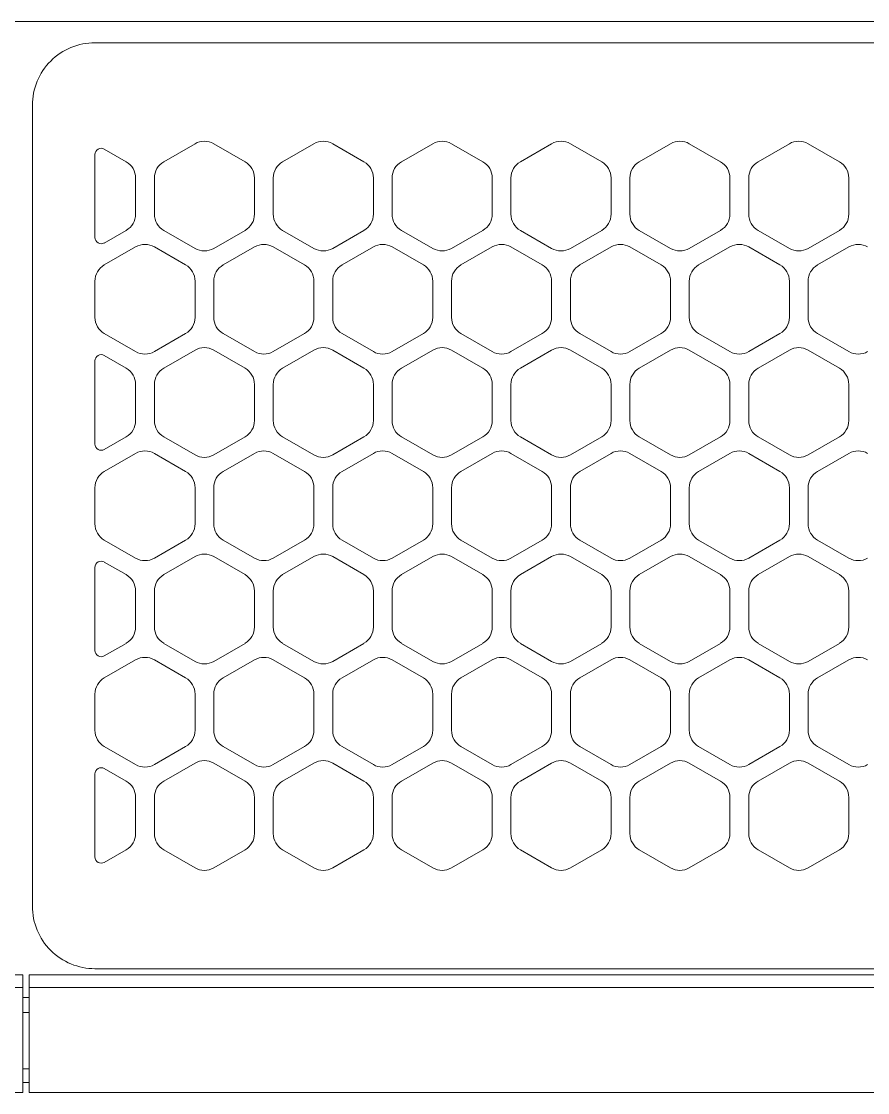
# Model space of a CAD drawing. Units: millimetres at full size, sheet at 1:30. Extents: x -17796 to 21385, y -23279 to 7734.
# Drawn here: x 17864.7 to 17932.3, y -1746.8 to -1661.2 of the extents above; entities that cross this region are included whole.
import ezdxf

# ---------------------------------------------------------------- set-up
doc = ezdxf.new("R2010")
doc.units = ezdxf.units.MM
doc.header["$LTSCALE"] = 30
doc.layers.add('0-1_(W)電灯', color=253, linetype='Continuous', lineweight=18)

msp = doc.modelspace()

# ---------------------------------------------------------------- linework, layer by layer
at = {"layer": '0-1_(W)電灯'}
for p, q in [((18150.57, -1661.24), (17579.57, -1661.24)), ((17870.57, -1662.94), (18140.07, -1662.94)), ((17865.57, -1731.94), (17865.57, -1667.94)), ((17871.32, -1671.44), (17873.07, -1672.45)), ((17876.07, -1672.45), (17878.57, -1671.01)), ((17880.07, -1671.01), (17882.57, -1672.45)), ((17885.57, -1672.45), (17888.07, -1671.01)), ((17889.57, -1671.01), (17892.07, -1672.45)), ((17895.07, -1672.45), (17897.57, -1671.01)), ((17899.07, -1671.01), (17901.57, -1672.45)), ((17904.57, -1672.45), (17907.07, -1671.01)), ((17908.57, -1671.01), (17911.07, -1672.45)), ((17914.07, -1672.45), (17916.57, -1671.01)), ((17918.07, -1671.01), (17920.57, -1672.45)), ((17923.57, -1672.45), (17926.07, -1671.01)), ((17927.57, -1671.01), (17930.07, -1672.45)), ((17870.57, -1678.51), (17870.57, -1671.87)), ((17873.82, -1673.75), (17873.82, -1676.64)), ((17875.32, -1676.64), (17875.32, -1673.75)), ((17883.32, -1673.75), (17883.32, -1676.64)), ((17884.82, -1676.64), (17884.82, -1673.75)), ((17892.82, -1673.75), (17892.82, -1676.64)), ((17894.32, -1676.64), (17894.32, -1673.75)), ((17902.32, -1673.75), (17902.32, -1676.64)), ((17903.82, -1676.64), (17903.82, -1673.75)), ((17911.82, -1673.75), (17911.82, -1676.64)), ((17913.32, -1676.64), (17913.32, -1673.75)), ((17921.32, -1673.75), (17921.32, -1676.64)), ((17922.82, -1676.64), (17922.82, -1673.75)), ((17930.82, -1673.75), (17930.82, -1676.64)), ((17873.07, -1677.94), (17871.32, -1678.95)), ((17878.57, -1679.38), (17876.07, -1677.94)), ((17882.57, -1677.94), (17880.07, -1679.38)), ((17888.07, -1679.38), (17885.57, -1677.94)), ((17892.07, -1677.94), (17889.57, -1679.38)), ((17897.57, -1679.38), (17895.07, -1677.94)), ((17901.57, -1677.94), (17899.07, -1679.38)), ((17907.07, -1679.38), (17904.57, -1677.94)), ((17911.07, -1677.94), (17908.57, -1679.38)), ((17916.57, -1679.38), (17914.07, -1677.94)), ((17920.57, -1677.94), (17918.07, -1679.38)), ((17926.07, -1679.38), (17923.57, -1677.94)), ((17930.07, -1677.94), (17927.57, -1679.38)), ((17871.32, -1680.7), (17873.82, -1679.26)), ((17875.32, -1679.26), (17877.82, -1680.7)), ((17880.82, -1680.7), (17883.32, -1679.26)), ((17884.82, -1679.26), (17887.32, -1680.7)), ((17890.32, -1680.7), (17892.82, -1679.26)), ((17894.32, -1679.26), (17896.82, -1680.7)), ((17899.82, -1680.7), (17902.32, -1679.26)), ((17903.82, -1679.26), (17906.32, -1680.7)), ((17909.32, -1680.7), (17911.82, -1679.26)), ((17913.32, -1679.26), (17915.82, -1680.7)), ((17918.82, -1680.7), (17921.32, -1679.26)), ((17922.82, -1679.26), (17925.32, -1680.7)), ((17928.32, -1680.7), (17930.82, -1679.26)), ((17870.57, -1684.89), (17870.57, -1682)), ((17878.57, -1682), (17878.57, -1684.89)), ((17880.07, -1684.89), (17880.07, -1682)), ((17888.07, -1682), (17888.07, -1684.89)), ((17889.57, -1684.89), (17889.57, -1682)), ((17897.57, -1682), (17897.57, -1684.89)), ((17899.07, -1684.89), (17899.07, -1682)), ((17907.07, -1682), (17907.07, -1684.89)), ((17908.57, -1684.89), (17908.57, -1682)), ((17916.57, -1682), (17916.57, -1684.89)), ((17918.07, -1684.89), (17918.07, -1682)), ((17926.07, -1682), (17926.07, -1684.89)), ((17927.57, -1684.89), (17927.57, -1682)), ((17873.82, -1687.63), (17871.32, -1686.19)), ((17877.82, -1686.19), (17875.32, -1687.63)), ((17883.32, -1687.63), (17880.82, -1686.19)), ((17887.32, -1686.19), (17884.82, -1687.63)), ((17892.82, -1687.63), (17890.32, -1686.19)), ((17896.82, -1686.19), (17894.32, -1687.63)), ((17902.32, -1687.63), (17899.82, -1686.19)), ((17906.32, -1686.19), (17903.82, -1687.63)), ((17911.82, -1687.63), (17909.32, -1686.19)), ((17915.82, -1686.19), (17913.32, -1687.63)), ((17921.32, -1687.63), (17918.82, -1686.19)), ((17925.32, -1686.19), (17922.82, -1687.63)), ((17930.82, -1687.63), (17928.32, -1686.19)), ((17871.32, -1687.94), (17873.07, -1688.95)), ((17876.07, -1688.95), (17878.57, -1687.51)), ((17880.07, -1687.51), (17882.57, -1688.95)), ((17885.57, -1688.95), (17888.07, -1687.51)), ((17889.57, -1687.51), (17892.07, -1688.95)), ((17895.07, -1688.95), (17897.57, -1687.51)), ((17899.07, -1687.51), (17901.57, -1688.95)), ((17904.57, -1688.95), (17907.07, -1687.51)), ((17908.57, -1687.51), (17911.07, -1688.95)), ((17914.07, -1688.95), (17916.57, -1687.51)), ((17918.07, -1687.51), (17920.57, -1688.95)), ((17923.57, -1688.95), (17926.07, -1687.51)), ((17927.57, -1687.51), (17930.07, -1688.95)), ((17870.57, -1695.01), (17870.57, -1688.37)), ((17873.82, -1690.25), (17873.82, -1693.14)), ((17875.32, -1693.14), (17875.32, -1690.25)), ((17883.32, -1690.25), (17883.32, -1693.14)), ((17884.82, -1693.14), (17884.82, -1690.25)), ((17892.82, -1690.25), (17892.82, -1693.14)), ((17894.32, -1693.14), (17894.32, -1690.25)), ((17902.32, -1690.25), (17902.32, -1693.14)), ((17903.82, -1693.14), (17903.82, -1690.25)), ((17911.82, -1690.25), (17911.82, -1693.14)), ((17913.32, -1693.14), (17913.32, -1690.25)), ((17921.32, -1690.25), (17921.32, -1693.14)), ((17922.82, -1693.14), (17922.82, -1690.25)), ((17930.82, -1690.25), (17930.82, -1693.14)), ((17873.07, -1694.44), (17871.32, -1695.45)), ((17878.57, -1695.88), (17876.07, -1694.44)), ((17882.57, -1694.44), (17880.07, -1695.88)), ((17888.07, -1695.88), (17885.57, -1694.44)), ((17892.07, -1694.44), (17889.57, -1695.88)), ((17897.57, -1695.88), (17895.07, -1694.44)), ((17901.57, -1694.44), (17899.07, -1695.88)), ((17907.07, -1695.88), (17904.57, -1694.44)), ((17911.07, -1694.44), (17908.57, -1695.88)), ((17916.57, -1695.88), (17914.07, -1694.44)), ((17920.57, -1694.44), (17918.07, -1695.88)), ((17926.07, -1695.88), (17923.57, -1694.44)), ((17930.07, -1694.44), (17927.57, -1695.88)), ((17871.32, -1697.2), (17873.82, -1695.76)), ((17875.32, -1695.76), (17877.82, -1697.2)), ((17880.82, -1697.2), (17883.32, -1695.76)), ((17884.82, -1695.76), (17887.32, -1697.2)), ((17890.32, -1697.2), (17892.82, -1695.76)), ((17894.32, -1695.76), (17896.82, -1697.2)), ((17899.82, -1697.2), (17902.32, -1695.76)), ((17903.82, -1695.76), (17906.32, -1697.2)), ((17909.32, -1697.2), (17911.82, -1695.76)), ((17913.32, -1695.76), (17915.82, -1697.2)), ((17918.82, -1697.2), (17921.32, -1695.76)), ((17922.82, -1695.76), (17925.32, -1697.2)), ((17928.32, -1697.2), (17930.82, -1695.76)), ((17870.57, -1701.39), (17870.57, -1698.5)), ((17878.57, -1698.5), (17878.57, -1701.39)), ((17880.07, -1701.39), (17880.07, -1698.5)), ((17888.07, -1698.5), (17888.07, -1701.39)), ((17889.57, -1701.39), (17889.57, -1698.5)), ((17897.57, -1698.5), (17897.57, -1701.39)), ((17899.07, -1701.39), (17899.07, -1698.5)), ((17907.07, -1698.5), (17907.07, -1701.39)), ((17908.57, -1701.39), (17908.57, -1698.5)), ((17916.57, -1698.5), (17916.57, -1701.39)), ((17918.07, -1701.39), (17918.07, -1698.5)), ((17926.07, -1698.5), (17926.07, -1701.39)), ((17927.57, -1701.39), (17927.57, -1698.5)), ((17873.82, -1704.13), (17871.32, -1702.69)), ((17877.82, -1702.69), (17875.32, -1704.13)), ((17883.32, -1704.13), (17880.82, -1702.69)), ((17887.32, -1702.69), (17884.82, -1704.13)), ((17892.82, -1704.13), (17890.32, -1702.69)), ((17896.82, -1702.69), (17894.32, -1704.13)), ((17902.32, -1704.13), (17899.82, -1702.69)), ((17906.32, -1702.69), (17903.82, -1704.13)), ((17911.82, -1704.13), (17909.32, -1702.69)), ((17915.82, -1702.69), (17913.32, -1704.13)), ((17921.32, -1704.13), (17918.82, -1702.69)), ((17925.32, -1702.69), (17922.82, -1704.13)), ((17930.82, -1704.13), (17928.32, -1702.69)), ((17876.07, -1705.45), (17878.57, -1704.01)), ((17880.07, -1704.01), (17882.57, -1705.45)), ((17885.57, -1705.45), (17888.07, -1704.01)), ((17889.57, -1704.01), (17892.07, -1705.45)), ((17895.07, -1705.45), (17897.57, -1704.01)), ((17899.07, -1704.01), (17901.57, -1705.45)), ((17904.57, -1705.45), (17907.07, -1704.01)), ((17908.57, -1704.01), (17911.07, -1705.45)), ((17914.07, -1705.45), (17916.57, -1704.01)), ((17918.07, -1704.01), (17920.57, -1705.45)), ((17923.57, -1705.45), (17926.07, -1704.01)), ((17927.57, -1704.01), (17930.07, -1705.45)), ((17870.57, -1711.51), (17870.57, -1704.87)), ((17871.32, -1704.44), (17873.07, -1705.45)), ((17873.82, -1706.75), (17873.82, -1709.64)), ((17875.32, -1709.64), (17875.32, -1706.75)), ((17883.32, -1706.75), (17883.32, -1709.64)), ((17884.82, -1709.64), (17884.82, -1706.75)), ((17892.82, -1706.75), (17892.82, -1709.64)), ((17894.32, -1709.64), (17894.32, -1706.75)), ((17902.32, -1706.75), (17902.32, -1709.64)), ((17903.82, -1709.64), (17903.82, -1706.75)), ((17911.82, -1706.75), (17911.82, -1709.64)), ((17913.32, -1709.64), (17913.32, -1706.75)), ((17921.32, -1706.75), (17921.32, -1709.64)), ((17922.82, -1709.64), (17922.82, -1706.75)), ((17930.82, -1706.75), (17930.82, -1709.64)), ((17873.07, -1710.94), (17871.32, -1711.95)), ((17878.57, -1712.38), (17876.07, -1710.94)), ((17882.57, -1710.94), (17880.07, -1712.38)), ((17888.07, -1712.38), (17885.57, -1710.94)), ((17892.07, -1710.94), (17889.57, -1712.38)), ((17897.57, -1712.38), (17895.07, -1710.94)), ((17901.57, -1710.94), (17899.07, -1712.38)), ((17907.07, -1712.38), (17904.57, -1710.94)), ((17911.07, -1710.94), (17908.57, -1712.38)), ((17916.57, -1712.38), (17914.07, -1710.94)), ((17920.57, -1710.94), (17918.07, -1712.38)), ((17926.07, -1712.38), (17923.57, -1710.94)), ((17930.07, -1710.94), (17927.57, -1712.38)), ((17871.32, -1713.7), (17873.82, -1712.26)), ((17875.32, -1712.26), (17877.82, -1713.7)), ((17880.82, -1713.7), (17883.32, -1712.26)), ((17884.82, -1712.26), (17887.32, -1713.7)), ((17890.32, -1713.7), (17892.82, -1712.26)), ((17894.32, -1712.26), (17896.82, -1713.7)), ((17899.82, -1713.7), (17902.32, -1712.26)), ((17903.82, -1712.26), (17906.32, -1713.7)), ((17909.32, -1713.7), (17911.82, -1712.26)), ((17913.32, -1712.26), (17915.82, -1713.7)), ((17918.82, -1713.7), (17921.32, -1712.26)), ((17922.82, -1712.26), (17925.32, -1713.7)), ((17928.32, -1713.7), (17930.82, -1712.26)), ((17870.57, -1717.89), (17870.57, -1715)), ((17878.57, -1715), (17878.57, -1717.89)), ((17880.07, -1717.89), (17880.07, -1715)), ((17888.07, -1715), (17888.07, -1717.89)), ((17889.57, -1717.89), (17889.57, -1715)), ((17897.57, -1715), (17897.57, -1717.89)), ((17899.07, -1717.89), (17899.07, -1715)), ((17907.07, -1715), (17907.07, -1717.89)), ((17908.57, -1717.89), (17908.57, -1715)), ((17916.57, -1715), (17916.57, -1717.89)), ((17918.07, -1717.89), (17918.07, -1715)), ((17926.07, -1715), (17926.07, -1717.89)), ((17927.57, -1717.89), (17927.57, -1715)), ((17873.82, -1720.63), (17871.32, -1719.19)), ((17877.82, -1719.19), (17875.32, -1720.63)), ((17883.32, -1720.63), (17880.82, -1719.19)), ((17887.32, -1719.19), (17884.82, -1720.63)), ((17892.82, -1720.63), (17890.32, -1719.19)), ((17896.82, -1719.19), (17894.32, -1720.63)), ((17902.32, -1720.63), (17899.82, -1719.19)), ((17906.32, -1719.19), (17903.82, -1720.63)), ((17911.82, -1720.63), (17909.32, -1719.19)), ((17915.82, -1719.19), (17913.32, -1720.63)), ((17921.32, -1720.63), (17918.82, -1719.19)), ((17925.32, -1719.19), (17922.82, -1720.63)), ((17930.82, -1720.63), (17928.32, -1719.19)), ((17876.07, -1721.95), (17878.57, -1720.51)), ((17880.07, -1720.51), (17882.57, -1721.95)), ((17885.57, -1721.95), (17888.07, -1720.51)), ((17889.57, -1720.51), (17892.07, -1721.95)), ((17895.07, -1721.95), (17897.57, -1720.51)), ((17899.07, -1720.51), (17901.57, -1721.95)), ((17904.57, -1721.95), (17907.07, -1720.51)), ((17908.57, -1720.51), (17911.07, -1721.95)), ((17914.07, -1721.95), (17916.57, -1720.51)), ((17918.07, -1720.51), (17920.57, -1721.95)), ((17923.57, -1721.95), (17926.07, -1720.51)), ((17927.57, -1720.51), (17930.07, -1721.95)), ((17870.57, -1728.01), (17870.57, -1721.37)), ((17871.32, -1720.94), (17873.07, -1721.95)), ((17873.82, -1723.25), (17873.82, -1726.14)), ((17875.32, -1726.14), (17875.32, -1723.25)), ((17883.32, -1723.25), (17883.32, -1726.14)), ((17884.82, -1726.14), (17884.82, -1723.25)), ((17892.82, -1723.25), (17892.82, -1726.14)), ((17894.32, -1726.14), (17894.32, -1723.25)), ((17902.32, -1723.25), (17902.32, -1726.14)), ((17903.82, -1726.14), (17903.82, -1723.25)), ((17911.82, -1723.25), (17911.82, -1726.14)), ((17913.32, -1726.14), (17913.32, -1723.25)), ((17921.32, -1723.25), (17921.32, -1726.14)), ((17922.82, -1726.14), (17922.82, -1723.25)), ((17930.82, -1723.25), (17930.82, -1726.14)), ((17873.07, -1727.44), (17871.32, -1728.45)), ((17878.57, -1728.88), (17876.07, -1727.44)), ((17882.57, -1727.44), (17880.07, -1728.88)), ((17888.07, -1728.88), (17885.57, -1727.44)), ((17892.07, -1727.44), (17889.57, -1728.88)), ((17897.57, -1728.88), (17895.07, -1727.44)), ((17901.57, -1727.44), (17899.07, -1728.88)), ((17907.07, -1728.88), (17904.57, -1727.44)), ((17911.07, -1727.44), (17908.57, -1728.88)), ((17916.57, -1728.88), (17914.07, -1727.44)), ((17920.57, -1727.44), (17918.07, -1728.88)), ((17926.07, -1728.88), (17923.57, -1727.44)), ((17930.07, -1727.44), (17927.57, -1728.88)), ((17590.07, -1737.44), (17864.82, -1737.44)), ((17864.82, -1737.44), (17864.82, -1738.44)), ((18140.07, -1737.44), (17865.32, -1737.44)), ((17865.32, -1737.44), (17865.32, -1738.44)), ((18140.07, -1736.94), (17870.57, -1736.94)), ((17590.07, -1738.44), (17864.82, -1738.44)), ((17864.82, -1738.44), (17864.82, -1740.67)), ((18140.07, -1738.44), (17865.32, -1738.44)), ((17865.32, -1738.44), (17865.32, -1740.67)), ((17864.82, -1739.24), (17865.32, -1739.24)), ((17865.32, -1740.44), (17864.82, -1740.44)), ((17864.82, -1740.67), (17864.82, -1743.5)), ((17865.32, -1740.67), (17865.32, -1743.5)), ((17864.82, -1743.5), (17864.82, -1746.84)), ((17865.32, -1743.5), (17865.32, -1746.84)), ((17865.32, -1744.94), (17864.82, -1744.94)), ((17865.32, -1746.04), (17864.82, -1746.04)), ((17590.07, -1746.84), (17864.82, -1746.84)), ((18140.07, -1746.84), (17865.32, -1746.84))]:
    msp.add_line(p, q, dxfattribs=at)
for centre, radius, start, end in [((17870.57, -1667.94), 5, 89.99976, 180.00019), ((17879.32, -1672.31), 1.5, 59.99845, 120.00155), ((17888.82, -1672.31), 1.5, 59.99859, 120.00141), ((17898.32, -1672.31), 1.5, 59.99862, 120.00138), ((17907.82, -1672.31), 1.5, 59.99859, 120.00141), ((17917.32, -1672.31), 1.5, 59.99859, 120.00141), ((17926.82, -1672.31), 1.5, 59.99859, 120.00141), ((17871.07, -1671.88), 0.5, 60.00615, 179.99556), ((17872.32, -1673.75), 1.5, 359.99883, 60.0017), ((17876.82, -1673.75), 1.5, 119.99859, 180.00088), ((17881.82, -1673.75), 1.5, 359.99877, 60.00176), ((17886.32, -1673.75), 1.5, 119.99846, 180.00101), ((17891.32, -1673.75), 1.5, 359.9989, 60.00163), ((17895.82, -1673.75), 1.5, 119.99872, 180.00075), ((17900.82, -1673.75), 1.5, 359.99899, 60.00166), ((17905.32, -1673.75), 1.5, 119.99844, 180.00091), ((17910.32, -1673.75), 1.5, 359.99899, 60.00166), ((17914.82, -1673.75), 1.5, 119.99877, 180.00083), ((17919.82, -1673.75), 1.5, 359.99881, 60.00159), ((17924.32, -1673.75), 1.5, 119.99877, 180.00083), ((17929.32, -1673.75), 1.5, 359.9989, 60.002), ((17872.32, -1676.64), 1.5, 300.0012, 359.99941), ((17876.82, -1676.64), 1.5, 179.9994, 239.99999), ((17881.82, -1676.64), 1.5, 300.00115, 359.99946), ((17886.32, -1676.64), 1.5, 179.99933, 240.00006), ((17891.32, -1676.64), 1.5, 300.00126, 359.99935), ((17895.82, -1676.64), 1.5, 179.99947, 239.99993), ((17900.82, -1676.64), 1.5, 300.0011, 359.99939), ((17905.32, -1676.64), 1.5, 179.99928, 240.00023), ((17910.32, -1676.64), 1.5, 300.00138, 359.9991), ((17914.82, -1676.64), 1.5, 179.99938, 239.99989), ((17919.82, -1676.64), 1.5, 300.0012, 359.99953), ((17924.32, -1676.64), 1.5, 179.99938, 239.99989), ((17929.32, -1676.64), 1.5, 300.00077, 359.99947), ((17871.07, -1678.51), 0.5, 180.00289, 299.99881), ((17874.57, -1680.56), 1.5, 59.99915, 120.00085), ((17879.32, -1678.08), 1.5, 239.99911, 300.00089), ((17884.07, -1680.56), 1.5, 59.99919, 120.00081), ((17888.82, -1678.08), 1.5, 239.9991, 300.0009), ((17893.57, -1680.56), 1.5, 59.99915, 120.00085), ((17898.32, -1678.08), 1.5, 239.99923, 300.00077), ((17903.07, -1680.56), 1.5, 59.99914, 120.00086), ((17907.82, -1678.08), 1.5, 239.9991, 300.0009), ((17912.57, -1680.56), 1.5, 59.99914, 120.00086), ((17917.32, -1678.08), 1.5, 239.9991, 300.0009), ((17922.07, -1680.56), 1.5, 59.99923, 120.00077), ((17926.82, -1678.08), 1.5, 239.9991, 300.0009), ((17931.57, -1680.56), 1.5, 59.9991, 120.0009), ((17872.07, -1682), 1.5, 119.99917, 180.00026), ((17877.07, -1682), 1.5, 359.99892, 60.00167), ((17881.57, -1682), 1.5, 119.99916, 180.00025), ((17886.57, -1682), 1.5, 359.99894, 60.00159), ((17891.07, -1682), 1.5, 119.99902, 180.00032), ((17896.07, -1682), 1.5, 359.99873, 60.00167), ((17900.57, -1682), 1.5, 119.99909, 180.0005), ((17905.57, -1682), 1.5, 359.999, 60.0014), ((17910.07, -1682), 1.5, 119.99928, 180.00007), ((17915.07, -1682), 1.5, 359.99891, 60.00174), ((17919.57, -1682), 1.5, 119.99928, 180.00007), ((17924.57, -1682), 1.5, 359.99891, 60.00174), ((17929.07, -1682), 1.5, 119.99909, 180.0005), ((17872.07, -1684.89), 1.5, 180.00016, 239.99926), ((17877.07, -1684.89), 1.5, 299.99978, 0.00077), ((17881.57, -1684.89), 1.5, 180.00018, 239.99927), ((17886.57, -1684.89), 1.5, 299.99992, 0.00069), ((17891.07, -1684.89), 1.5, 180.00028, 239.99923), ((17896.07, -1684.89), 1.5, 299.99997, 0.00076), ((17900.57, -1684.89), 1.5, 180.00001, 239.99926), ((17905.57, -1684.89), 1.5, 299.99997, 0.00076), ((17910.07, -1684.89), 1.5, 180.00042, 239.9991), ((17915.07, -1684.89), 1.5, 299.99964, 0.00084), ((17919.57, -1684.89), 1.5, 180.00015, 239.99937), ((17924.57, -1684.89), 1.5, 299.99964, 0.00084), ((17929.07, -1684.89), 1.5, 180.00028, 239.99899), ((17871.07, -1688.37), 0.5, 59.98778, 180.01052), ((17874.57, -1686.33), 1.5, 240.00054, 299.99946), ((17879.32, -1688.81), 1.5, 60.00055, 119.99945), ((17884.07, -1686.33), 1.5, 240.00057, 299.99943), ((17888.82, -1688.81), 1.5, 60.00057, 119.99943), ((17893.57, -1686.33), 1.5, 240.00052, 299.99948), ((17898.32, -1688.81), 1.5, 60.00068, 119.99932), ((17903.07, -1686.33), 1.5, 240.00055, 299.99945), ((17907.82, -1688.81), 1.5, 60.00054, 119.99946), ((17912.57, -1686.33), 1.5, 240.00055, 299.99945), ((17917.32, -1688.81), 1.5, 60.00054, 119.99946), ((17922.07, -1686.33), 1.5, 240.00059, 299.99941), ((17926.82, -1688.81), 1.5, 60.00054, 119.99946), ((17931.57, -1686.33), 1.5, 240.00041, 299.99959), ((17872.32, -1690.25), 1.5, 359.99954, 60.00099), ((17876.82, -1690.25), 1.5, 119.99935, 180.00011), ((17881.82, -1690.25), 1.5, 359.99947, 60.00106), ((17886.32, -1690.25), 1.5, 119.99928, 180.00019), ((17891.32, -1690.25), 1.5, 359.99961, 60.00092), ((17895.82, -1690.25), 1.5, 119.99943, 180.00004), ((17900.82, -1690.25), 1.5, 359.99956, 60.00109), ((17905.32, -1690.25), 1.5, 119.99926, 180.00008), ((17910.32, -1690.25), 1.5, 359.99956, 60.00109), ((17914.82, -1690.25), 1.5, 119.9993, 180.00029), ((17919.82, -1690.25), 1.5, 359.99938, 60.00102), ((17924.32, -1690.25), 1.5, 119.9993, 180.00029), ((17929.32, -1690.25), 1.5, 359.99947, 60.00143), ((17872.32, -1693.14), 1.5, 300.00103, 359.99958), ((17876.82, -1693.14), 1.5, 179.99995, 239.99944), ((17881.82, -1693.14), 1.5, 300.0009, 359.99971), ((17886.32, -1693.14), 1.5, 179.99983, 239.99956), ((17891.32, -1693.14), 1.5, 300.00115, 359.99945), ((17895.82, -1693.14), 1.5, 180.00008, 239.99931), ((17900.82, -1693.14), 1.5, 300.0011, 359.99938), ((17905.32, -1693.14), 1.5, 179.99992, 239.9996), ((17910.32, -1693.14), 1.5, 300.0011, 359.99938), ((17914.82, -1693.14), 1.5, 180.00001, 239.99926), ((17919.82, -1693.14), 1.5, 300.00092, 359.99981), ((17924.32, -1693.14), 1.5, 180.00001, 239.99926), ((17929.32, -1693.14), 1.5, 300.00106, 359.99917), ((17871.07, -1695.01), 0.5, 180.00083, 300.00087), ((17874.57, -1697.06), 1.5, 60.00121, 119.99879), ((17884.07, -1697.06), 1.5, 60.00122, 119.99878), ((17893.57, -1697.06), 1.5, 60.00118, 119.99882), ((17903.07, -1697.06), 1.5, 60.00121, 119.99879), ((17912.57, -1697.06), 1.5, 60.00121, 119.99879), ((17922.07, -1697.06), 1.5, 60.00124, 119.99876), ((17931.57, -1697.06), 1.5, 60.00112, 119.99888), ((17879.32, -1694.58), 1.5, 240.00117, 299.99883), ((17888.82, -1694.58), 1.5, 240.00117, 299.99883), ((17898.32, -1694.58), 1.5, 240.00127, 299.99873), ((17907.82, -1694.58), 1.5, 240.00117, 299.99883), ((17917.32, -1694.58), 1.5, 240.00117, 299.99883), ((17926.82, -1694.58), 1.5, 240.00117, 299.99883), ((17872.07, -1698.5), 1.5, 119.99969, 179.99975), ((17877.07, -1698.5), 1.5, 0.00002, 60.00057), ((17881.57, -1698.5), 1.5, 119.99968, 179.99972), ((17886.57, -1698.5), 1.5, 359.99999, 60.00054), ((17891.07, -1698.5), 1.5, 119.99959, 179.99976), ((17896.07, -1698.5), 1.5, 359.99978, 60.00062), ((17900.57, -1698.5), 1.5, 119.9998, 179.99979), ((17905.57, -1698.5), 1.5, 0.00002, 60.00039), ((17910.07, -1698.5), 1.5, 119.9997, 179.99965), ((17915.07, -1698.5), 1.5, 359.99992, 60.00073), ((17919.57, -1698.5), 1.5, 119.99947, 179.99987), ((17924.57, -1698.5), 1.5, 0.00019, 60.00046), ((17929.07, -1698.5), 1.5, 120.00009, 179.99951), ((17872.07, -1701.39), 1.5, 180.00003, 240.00053), ((17877.07, -1701.39), 1.5, 299.99968, 359.99972), ((17881.57, -1701.39), 1.5, 180.00002, 240.00057), ((17886.57, -1701.39), 1.5, 299.99964, 359.99983), ((17891.07, -1701.39), 1.5, 180.00006, 240.0006), ((17896.07, -1701.39), 1.5, 299.9998, 359.99979), ((17900.57, -1701.39), 1.5, 179.99978, 240.00062), ((17905.57, -1701.39), 1.5, 299.9998, 359.99979), ((17910.07, -1701.39), 1.5, 180.00019, 240.00046), ((17915.07, -1701.39), 1.5, 299.99947, 359.99987), ((17919.57, -1701.39), 1.5, 180.00019, 240.00046), ((17924.57, -1701.39), 1.5, 299.99947, 359.99987), ((17929.07, -1701.39), 1.5, 180.00002, 240.00039), ((17874.57, -1702.83), 1.5, 240.0012, 299.9988), ((17879.32, -1705.31), 1.5, 60.00117, 119.99883), ((17884.07, -1702.83), 1.5, 240.00125, 299.99875), ((17888.82, -1705.31), 1.5, 60.00117, 119.99883), ((17893.57, -1702.83), 1.5, 240.00118, 299.99882), ((17898.32, -1705.31), 1.5, 60.00126, 119.99874), ((17903.07, -1702.83), 1.5, 240.00121, 299.99879), ((17907.82, -1705.31), 1.5, 60.00117, 119.99883), ((17912.57, -1702.83), 1.5, 240.00116, 299.99884), ((17917.32, -1705.31), 1.5, 60.00117, 119.99883), ((17922.07, -1702.83), 1.5, 240.00124, 299.99876), ((17926.82, -1705.31), 1.5, 60.00117, 119.99883), ((17931.57, -1702.83), 1.5, 240.00112, 299.99888), ((17871.07, -1704.87), 0.5, 59.99508, 180.00322), ((17872.32, -1706.75), 1.5, 0.00031, 60.00022), ((17876.82, -1706.75), 1.5, 119.99877, 180.0007), ((17881.82, -1706.75), 1.5, 0.00026, 60.00027), ((17886.32, -1706.75), 1.5, 119.99864, 180.00083), ((17891.32, -1706.75), 1.5, 0.00037, 60.00016), ((17895.82, -1706.75), 1.5, 119.9989, 180.00057), ((17900.82, -1706.75), 1.5, 0.00021, 60.00044), ((17905.32, -1706.75), 1.5, 119.99862, 180.00073), ((17910.32, -1706.75), 1.5, 0.00044, 60.00021), ((17914.82, -1706.75), 1.5, 119.99866, 180.00093), ((17919.82, -1706.75), 1.5, 0.0003, 60.0001), ((17924.32, -1706.75), 1.5, 119.99866, 180.00093), ((17929.32, -1706.75), 1.5, 0.00062, 60.00028), ((17872.32, -1709.64), 1.5, 300.00161, 0.00013), ((17876.82, -1709.64), 1.5, 180.00054, 239.99771), ((17881.82, -1709.64), 1.5, 300.00154, 0.0002), ((17886.32, -1709.64), 1.5, 180.00047, 239.99778), ((17891.32, -1709.64), 1.5, 300.00169, 0.00006), ((17895.82, -1709.64), 1.5, 180.00061, 239.99765), ((17900.82, -1709.64), 1.5, 300.00152, 0.0001), ((17905.32, -1709.64), 1.5, 180.00056, 239.99782), ((17910.32, -1709.64), 1.5, 300.00152, 0.0001), ((17914.82, -1709.64), 1.5, 180.00038, 239.99775), ((17919.82, -1709.64), 1.5, 300.00156, 0.00031), ((17924.32, -1709.64), 1.5, 180.00038, 239.99775), ((17929.32, -1709.64), 1.5, 300.00171, 359.99967), ((17871.07, -1711.51), 0.5, 180.00249, 299.9958), ((17874.57, -1713.56), 1.5, 59.99585, 120.00415), ((17879.32, -1711.08), 1.5, 239.99586, 300.00414), ((17884.07, -1713.56), 1.5, 59.99588, 120.00412), ((17888.82, -1711.08), 1.5, 239.99585, 300.00415), ((17893.57, -1713.56), 1.5, 59.99583, 120.00417), ((17898.32, -1711.08), 1.5, 239.99594, 300.00406), ((17903.07, -1713.56), 1.5, 59.9958, 120.0042), ((17907.82, -1711.08), 1.5, 239.99585, 300.00415), ((17912.57, -1713.56), 1.5, 59.9958, 120.0042), ((17917.32, -1711.08), 1.5, 239.99585, 300.00415), ((17922.07, -1713.56), 1.5, 59.99589, 120.00411), ((17926.82, -1711.08), 1.5, 239.99585, 300.00415), ((17931.57, -1713.56), 1.5, 59.99572, 120.00428), ((17872.07, -1715), 1.5, 120.00354, 179.99818), ((17877.07, -1715), 1.5, 359.99989, 59.99843), ((17881.57, -1715), 1.5, 120.0035, 179.99819), ((17886.57, -1715), 1.5, 359.99979, 59.99847), ((17891.07, -1715), 1.5, 120.00347, 179.99815), ((17896.07, -1715), 1.5, 359.99972, 59.99841), ((17900.57, -1715), 1.5, 120.00369, 179.99818), ((17905.57, -1715), 1.5, 359.99995, 59.99818), ((17910.07, -1715), 1.5, 120.00359, 179.99804), ((17915.07, -1715), 1.5, 359.99985, 59.99852), ((17919.57, -1715), 1.5, 120.00336, 179.99826), ((17924.57, -1715), 1.5, 359.99985, 59.99852), ((17929.07, -1715), 1.5, 120.00391, 179.99796), ((17872.07, -1717.89), 1.5, 180.00149, 239.99679), ((17877.07, -1717.89), 1.5, 300.00224, 359.99945), ((17881.57, -1717.89), 1.5, 180.00152, 239.9968), ((17886.57, -1717.89), 1.5, 300.00226, 359.99949), ((17891.07, -1717.89), 1.5, 180.00162, 239.99676), ((17896.07, -1717.89), 1.5, 300.00217, 359.9997), ((17900.57, -1717.89), 1.5, 180.00133, 239.99681), ((17905.57, -1717.89), 1.5, 300.00217, 359.9997), ((17910.07, -1717.89), 1.5, 180.00173, 239.99664), ((17915.07, -1717.89), 1.5, 300.00207, 359.99956), ((17919.57, -1717.89), 1.5, 180.0015, 239.99687), ((17924.57, -1717.89), 1.5, 300.00235, 359.99927), ((17929.07, -1717.89), 1.5, 180.00133, 239.99681), ((17879.32, -1721.81), 1.5, 59.99911, 120.00089), ((17888.82, -1721.81), 1.5, 59.9991, 120.0009), ((17898.32, -1721.81), 1.5, 59.99918, 120.00082), ((17907.82, -1721.81), 1.5, 59.9991, 120.0009), ((17917.32, -1721.81), 1.5, 59.9991, 120.0009), ((17926.82, -1721.81), 1.5, 59.9991, 120.0009), ((17871.07, -1721.38), 0.5, 60.01705, 179.98466), ((17874.57, -1719.33), 1.5, 239.99917, 300.00083), ((17884.07, -1719.33), 1.5, 239.99919, 300.00081), ((17893.57, -1719.33), 1.5, 239.99915, 300.00085), ((17903.07, -1719.33), 1.5, 239.9991, 300.0009), ((17912.57, -1719.33), 1.5, 239.99915, 300.00085), ((17922.07, -1719.33), 1.5, 239.99923, 300.00077), ((17931.57, -1719.33), 1.5, 239.99902, 300.00098), ((17872.32, -1723.25), 1.5, 0.0015, 59.99676), ((17876.82, -1723.25), 1.5, 120.00347, 179.99827), ((17881.82, -1723.25), 1.5, 0.00137, 59.99688), ((17886.32, -1723.25), 1.5, 120.00342, 179.99833), ((17891.32, -1723.25), 1.5, 0.00151, 59.99675), ((17895.82, -1723.25), 1.5, 120.00353, 179.99822), ((17900.82, -1723.25), 1.5, 0.00159, 59.99678), ((17905.32, -1723.25), 1.5, 120.00337, 179.99826), ((17910.32, -1723.25), 1.5, 0.00183, 59.99655), ((17914.82, -1723.25), 1.5, 120.00347, 179.9984), ((17919.82, -1723.25), 1.5, 0.00142, 59.99671), ((17924.32, -1723.25), 1.5, 120.00347, 179.9984), ((17929.32, -1723.25), 1.5, 0.0015, 59.99712), ((17872.32, -1726.14), 1.5, 300.00174, 0), ((17876.82, -1726.14), 1.5, 179.99983, 239.99842), ((17881.82, -1726.14), 1.5, 300.0018, 359.99995), ((17886.32, -1726.14), 1.5, 179.99977, 239.99849), ((17891.32, -1726.14), 1.5, 300.0018, 359.99995), ((17895.82, -1726.14), 1.5, 179.9999, 239.99835), ((17900.82, -1726.14), 1.5, 300.00175, 359.99987), ((17905.32, -1726.14), 1.5, 179.99972, 239.99866), ((17910.32, -1726.14), 1.5, 300.00175, 359.99987), ((17914.82, -1726.14), 1.5, 179.99981, 239.99832), ((17919.82, -1726.14), 1.5, 300.00185, 0.00002), ((17924.32, -1726.14), 1.5, 179.99981, 239.99832), ((17929.32, -1726.14), 1.5, 300.00165, 359.99973), ((17871.07, -1728.01), 0.5, 180.00142, 299.99687), ((17879.32, -1727.58), 1.5, 239.99684, 300.00316), ((17888.82, -1727.58), 1.5, 239.99699, 300.00301), ((17898.32, -1727.58), 1.5, 239.99705, 300.00295), ((17907.82, -1727.58), 1.5, 239.99699, 300.00301), ((17917.32, -1727.58), 1.5, 239.99699, 300.00301), ((17926.82, -1727.58), 1.5, 239.99699, 300.00301), ((17870.57, -1731.94), 5, 179.99904, 270.00101)]:
    msp.add_arc(centre, radius, start, end, dxfattribs=at)

doc.saveas('drawing.dxf')
